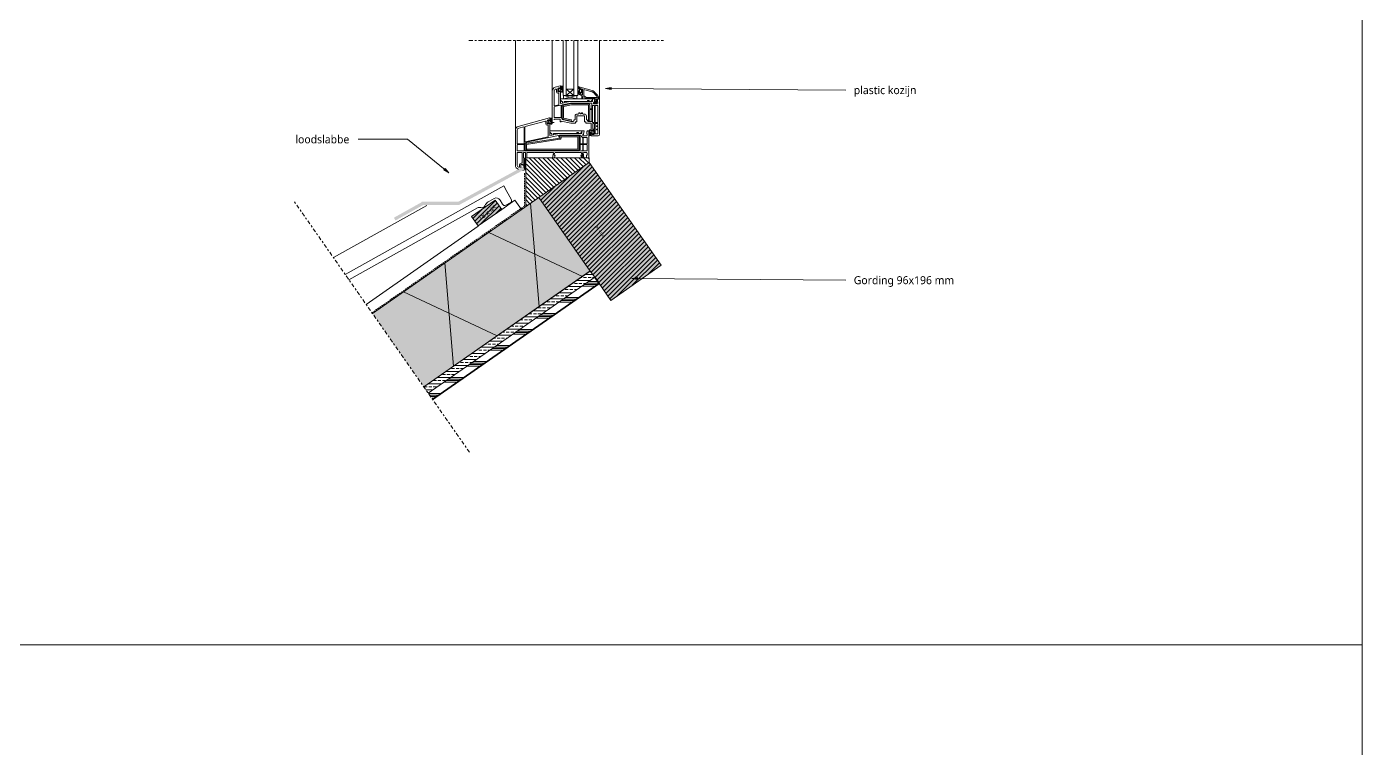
# Model space of a CAD drawing. Header units: millimetres. Extents: x 1813 to 34621, y -2347 to 13791.
# Drawn here: x 3942 to 6028, y 5438 to 6566 of the extents above; entities that cross this region are included whole.
import ezdxf

# ---------------------------------------------------------------- set-up
doc = ezdxf.new("R2010")
doc.units = ezdxf.units.MM
doc.linetypes.add('MV_center', pattern=[15, 6, -3, 3, -3])
doc.linetypes.add('MV_hidden', pattern=[3.75, 2.5, -1.25])
for name, color, linetype, lineweight in [('A-ANNO-NOTE', 131, 'Continuous', 18), ('A-DETL', 90, 'Continuous', 13), ('A-DETL-GENF', 92, 'Continuous', 18), ('A-DETL-MEDM', 33, 'Continuous', 18), ('A-DETL-THIN', 151, 'Continuous', 18), ('G-ANNO-TEXT', 231, 'Continuous', 13)]:
    doc.layers.add(name, color=color, linetype=linetype, lineweight=lineweight)
doc.styles.add('Segoe UI', font='segoeui.ttf', dxfattribs={"height": 7.5})
doc.styles.add('Segoe UI_1', font='segoeui.ttf', dxfattribs={"height": 4})
doc.styles.add('Segoe UI_3', font='segoeui.ttf', dxfattribs={"height": 12.5})

# ---------------------------------------------------------------- blocks, each defined once
blk = doc.blocks.new('42 isolatie - Type 1-3786824-Details Verbouwingen')
at = {"layer": 'A-DETL-GENF'}
blk.add_hatch(color=256, dxfattribs=at).paths.add_polyline_path([(50.9, 0.8), (367.7, 0.8), (367.2, 140.8), (50.6, 140.8), (50.8, 35.3)])
at = {"layer": 'A-DETL-GENF', "lineweight": 13}
h = blk.add_hatch(dxfattribs=at)
h.set_pattern_fill('FP_5', color=256, style=0, pattern_type=2)
h.set_pattern_definition([(60, (-857.8, 704), (-121.936, 70.4), []), (120, (-857.8, 704), (-121.936, -70.4), [])])
h.paths.add_polyline_path([(50.9, 0.8), (367.7, 0.8), (367.2, 140.8), (50.6, 140.8), (50.8, 35.3)])
at = {"layer": 'A-DETL-GENF'}
for p, q in [((367.3, 140.8), (50.6, 140.8)), ((367.3, 140.8), (50.6, 140.8)), ((50.9, 0.8), (367.7, 0.8))]:
    blk.add_line(p, q, dxfattribs=at)
blk = doc.blocks.new('00 hout_rechthoekig_sls - Vuren 96x196-3218044-Details Verbouwingen')
at = {"layer": 'A-DETL-GENF', "lineweight": 13}
blk.add_hatch(color=256, dxfattribs=at).paths.add_polyline_path([(196, -96), (196, 0), (0, 0), (0, -96), (164, -96)])
at = {"layer": 'A-DETL-MEDM', "lineweight": 13}
h = blk.add_hatch(dxfattribs=at)
h.set_pattern_fill('FP_71', color=256, style=0, pattern_type=2)
h.set_pattern_definition([(100.004, (2440.306, -7592.677), (-4.923978, -0.8685846), [])])
h.paths.add_polyline_path([(196, -96), (196, 0), (0, 0), (0, -96), (164, -96)])
at = {"layer": 'A-DETL-MEDM'}
for p, q in [((0, 0), (196, 0)), ((0, -96), (0, 0)), ((196, 0), (196, -96)), ((196, 0), (196, -96)), ((196, 0), (196, -96)), ((140.1, -96), (0, -96)), ((140.1, -96), (0, -96)), ((152.1, -96), (140.1, -96)), ((152.1, -96), (140.1, -96)), ((196, -96), (152.1, -96)), ((196, -96), (152.1, -96))]:
    blk.add_line(p, q, dxfattribs=at)
blk = doc.blocks.new('31 dubbel_glas - Type 1-V38-Details Verbouwingen')
at = {"layer": 'A-DETL-GENF', "lineweight": 13}
for p, q in [((33.4, 23), (119.3, 23)), ((119.3, 23), (119.3, 0)), ((33.4, 17), (119.3, 17)), ((119.3, 5), (33.4, 5)), ((119.3, 0), (33.4, 0)), ((109.3, 5), (109.3, 17)), ((109.3, 17), (119.3, 5)), ((109.3, 5), (119.3, 17))]:
    blk.add_line(p, q, dxfattribs=at)
blk = doc.blocks.new('33 sparing - Type 1-4933726-Details Verbouwingen')
at = {"layer": 'A-DETL-GENF'}
for p, q in [((0, 5), (21, 5)), ((0, 0), (0, 5)), ((0, 5), (21, 0)), ((21, 5), (0, 0)), ((21, 0), (0, 0)), ((21, 5), (21, 0))]:
    blk.add_line(p, q, dxfattribs=at)
blk = doc.blocks.new('NLRS_00_DI_maskeer - Type 1-4234730-Details Verbouwingen')
at = {"layer": 'A-DETL-GENF', "linetype": 'MV_center'}
blk.add_line((204.1, 0), (-100, 0), dxfattribs=at)
blk = doc.blocks.new('21 Line_Finishing - Lead-3439718-Details Verbouwingen')
at = {"layer": 'A-DETL-GENF', "lineweight": 13}
blk.add_hatch(color=256, dxfattribs=at).paths.add_polyline_path([(20, 0), (20, 5), (0, 5), (0, 0), (15, 0), (18.4, 1.9), (19.5, 0)])
blk = doc.blocks.new('21 Line_Finishing - Lead-3439728-Details Verbouwingen')
at = {"layer": 'A-DETL-GENF', "lineweight": 13}
for points in [[(0, 0), (57.9, 0), (57.9, 5), (1.3, 5), (2.4, 4.4)], [(57.9, 0), (115.8, 0), (115.8, 5), (57.9, 5), (57.9, 2.4)]]:
    blk.add_hatch(color=256, dxfattribs=at).paths.add_polyline_path(points)
blk = doc.blocks.new('21 Line_Finishing - Lead-3439738-Details Verbouwingen')
at = {"layer": 'A-DETL-GENF', "lineweight": 13}
blk.add_hatch(color=256, dxfattribs=at).paths.add_polyline_path([(0, 0), (0, -5), (58.5, -5), (58.5, -4.4), (56, 0)])
blk = doc.blocks.new('47 dakpan - Type 1-3429391-Details Verbouwingen')
at = {"layer": 'A-DETL-GENF', "lineweight": 13}
blk.add_line((-115.9, 52.3), (-282.2, 66.9), dxfattribs=at)
at = {"layer": 'A-DETL-MEDM'}
for p, q in [((0.9, 10), (-281.8, 34.7)), ((-51.6, 4.5), (-281.7, 24.6)), ((-31.4, 2.7), (-22.6, 2)), ((0, 0), (0.9, 10)), ((-16.5, -5.2), (-17.2, -12.6)), ((-13.5, -16.9), (-5.6, -17.6)), ((0, 0), (-1.2, -13.9))]:
    blk.add_line(p, q, dxfattribs=at)
for centre, radius, start, end in [((-53.8, -2.7), 7.57, 28.5437, 72.5437), ((-43.9, 8), 7.82, 244.9241, 307.5926), ((-33.2, -14.1), 17, 83.7682, 110.274), ((-23.2, -4.7), 6.67, 355, 85), ((-13.2, -12.9), 4, 175, 265), ((-5.2, -13.6), 4, 265, 355)]:
    blk.add_arc(centre, radius, start, end, dxfattribs=at)
blk = doc.blocks.new('00 hout_rechthoekig_sls - Vuren Gewolmaniseerd 18x45-V46-Details Verbouwingen')
at = {"layer": 'A-DETL-GENF', "lineweight": 13}
blk.add_hatch(color=256, dxfattribs=at).paths.add_polyline_path([(0, -18), (45, -18), (45, 0), (0, 0)])
at = {"layer": 'A-DETL-MEDM', "lineweight": 13}
h = blk.add_hatch(dxfattribs=at)
h.set_pattern_fill('FP_87', color=256, style=0, pattern_type=2)
h.set_pattern_definition([(10, (-7393.663, -2475.793), (-0.868241, 4.9240388), [])])
h.paths.add_polyline_path([(0, -18), (45, -18), (45, 0), (0, 0)])
at = {"layer": 'A-DETL-MEDM'}
for p, q in [((0, 0), (45, 0)), ((0, -18), (0, 0)), ((45, 0), (45, -18)), ((45, 0), (45, -18)), ((45, 0), (45, -18)), ((45, -18), (0, -18)), ((45, -18), (0, -18))]:
    blk.add_line(p, q, dxfattribs=at)
blk = doc.blocks.new('21 Line_Finishing - Lead-3439748-Details Verbouwingen')
at = {"layer": 'A-DETL-GENF', "lineweight": 13}
blk.add_hatch(color=256, dxfattribs=at).paths.add_polyline_path([(50, 0), (0, 0), (0, -5), (50, -5)])
blk = doc.blocks.new('NLRS_00_DI_maskeer - Type 1-4234728-Details Verbouwingen')
at = {"layer": 'A-DETL-GENF', "linetype": 'MV_center'}
blk.add_line((-100, 0), (379.9, 0), dxfattribs=at)

msp = doc.modelspace()

# ---------------------------------------------------------------- hatches: boundary and pattern name
at = {"layer": 'A-DETL-GENF'}
for points in [[(4821.3, 6417.9), (4821.3, 6442.9), (4821.3, 6443.5), (4821, 6444.1), (4820.6, 6444.7), (4820.1, 6445.1), (4819.5, 6445.3), (4818.8, 6445.4), (4792.3, 6445.4), (4780.3, 6442.9), (4779.8, 6442.7), (4779.3, 6442.4), (4778.9, 6442), (4778.6, 6441.5), (4778.4, 6441), (4778.3, 6440.4), (4778.3, 6422.9), (4778.4, 6422.3), (4778.6, 6421.8), (4778.9, 6421.3), (4779.3, 6420.9), (4779.8, 6420.6), (4780.3, 6420.4), (4792.3, 6417.9), (4792.8, 6419.8), (4780.3, 6422.5), (4780.3, 6440.8), (4792.5, 6443.4), (4819, 6443.4), (4819.2, 6443.2), (4819.3, 6443), (4819.3, 6442.9), (4819.3, 6417.9)], [(4720.5, 6372.1), (4722.5, 6372.1), (4722.5, 6381.4), (4774.4, 6389.6), (4775, 6389.7), (4775.5, 6390), (4775.9, 6390.4), (4776.2, 6390.9), (4776.4, 6391.4), (4776.5, 6392), (4776.5, 6393.2), (4776.7, 6393.4), (4776.9, 6393.6), (4777, 6393.6), (4802.1, 6393.6), (4802.4, 6393.4), (4802.5, 6393.2), (4802.5, 6393.1), (4802.5, 6374.5), (4802.4, 6374.2), (4802.1, 6374.1), (4802, 6374.1), (4723, 6374.1), (4723, 6372.1), (4802, 6372.1), (4802.7, 6372.2), (4803.3, 6372.4), (4803.8, 6372.8), (4804.2, 6373.3), (4804.4, 6373.9), (4804.5, 6374.6), (4804.5, 6393.1), (4804.4, 6393.7), (4804.2, 6394.3), (4803.8, 6394.9), (4803.3, 6395.3), (4802.7, 6395.5), (4802, 6395.6), (4777, 6395.6), (4776.4, 6395.5), (4775.8, 6395.3), (4775.2, 6394.9), (4774.8, 6394.3), (4774.6, 6393.7), (4774.5, 6393.1), (4774.5, 6391.6), (4722.6, 6383.4), (4722, 6383.3), (4721.5, 6383), (4721.1, 6382.6), (4720.8, 6382.1), (4720.6, 6381.5), (4720.5, 6381)]]:
    msp.add_hatch(color=7, dxfattribs=at).paths.add_polyline_path(points)
at = {"layer": 'A-DETL-GENF', "lineweight": 13}
h = msp.add_hatch(dxfattribs=at)
h.set_pattern_fill('FP_17', color=250, style=0, pattern_type=2)
h.set_pattern_definition([(135, (0, 0), (-3.535534, -3.535534), [])])
h.paths.add_polyline_path([(4721.4, 6284.3), (4742, 6298.7), (4820.3, 6353.6), (4820.3, 6360.9), (4722.3, 6360.9), (4722.3, 6340.9), (4721.4, 6340.9), (4721.4, 6298.7)])
h = msp.add_hatch(dxfattribs=at)
h.set_pattern_fill('FP_11', color=253, style=0, pattern_type=2)
h.set_pattern_definition([(0, (0, 0), (0, 9.476), []), (0, (0, 4.738), (0, 9.476), [4.738, -2.369])])
h.paths.add_polyline_path([(4568.8, 5993), (4828.9, 6174), (4822, 6183.8), (4562, 6002.9)])
h = msp.add_hatch(dxfattribs=at)
h.set_pattern_fill('FP_9', color=10, style=0, pattern_type=2)
h.set_pattern_definition([(0, (0, 10), (0, 25), []), (0, (0, 12.5), (0, 25), []), (0, (0, 15), (0, 25), []), (0, (0, 17.5), (0, 25), [])])
h.paths.add_polyline_path([(4575.7, 5983.2), (4835.7, 6164.1), (4828.9, 6174), (4568.8, 5993)])
at = {"layer": 'G-ANNO-TEXT'}
for color, points in [(7, [(4845.7, 6469.1), (4854.7, 6467.4), (4854.7, 6470.6)]), (39, [(4601.2, 6337.2), (4595.2, 6344.1), (4593.2, 6341.6)]), (7, [(4886.8, 6172.1), (4895.8, 6170.5), (4895.8, 6173.6)])]:
    msp.add_hatch(color=color, dxfattribs=at).paths.add_polyline_path(points)

# ---------------------------------------------------------------- linework, layer by layer
at = {"layer": 'A-DETL', "lineweight": 18}
for p, q in [((6027.7, 5599.5), (6027.7, 13099.5)), ((4775, 6472.9), (4767, 6470.8)), ((4769.1, 6467.5), (4769.1, 6464.1)), ((4771.1, 6464.1), (4771.1, 6468.9)), ((4771.5, 6469.4), (4774.1, 6470.1)), ((4774.1, 6470.1), (4774.1, 6468.6)), ((4774.6, 6468.6), (4775.6, 6469.6)), ((4775.6, 6469.6), (4775.6, 6472.4)), ((4803.1, 6471.2), (4804.1, 6469.9)), ((4805.8, 6470.9), (4803.7, 6471.9)), ((4805.5, 6470.4), (4805.5, 6467.9)), ((4805.5, 6467.9), (4805.5, 6470.4)), ((4805.5, 6467.9), (4806.5, 6466.9)), ((4806.5, 6466.9), (4805.5, 6467.9)), ((4825.1, 6465.8), (4806.1, 6470.9)), ((4807, 6466.9), (4807, 6468.8)), ((4807, 6468.8), (4810, 6468)), ((4810, 6468), (4810, 6458.5)), ((4811.8, 6457.5), (4811.8, 6467.5)), ((4811.8, 6467.5), (4824.6, 6464)), ((4762.6, 6465), (4762.6, 6415.9)), ((4765.6, 6442.6), (4765.6, 6465)), ((4774.1, 6463.6), (4771.6, 6463.6)), ((4771.6, 6461.6), (4772.6, 6461.6)), ((4773.1, 6461.1), (4773.1, 6443.9)), ((4774.1, 6465.1), (4774.1, 6463.6)), ((4775.6, 6464.1), (4774.6, 6465.1)), ((4775.6, 6445.6), (4775.6, 6464.1)), ((4822.6, 6452.9), (4775.6, 6452.9)), ((4775.6, 6452.9), (4775.6, 6450.8)), ((4775.6, 6450.8), (4777.6, 6448.8)), ((4790.6, 6448.8), (4775.6, 6445.6)), ((4777.6, 6448.8), (4778.6, 6448.8)), ((4778, 6443.4), (4790.9, 6446.1)), ((4778.6, 6448.8), (4778.6, 6446.1)), ((4778.6, 6446.1), (4781.1, 6446.7)), ((4792.3, 6445.4), (4780.3, 6442.9)), ((4781.1, 6446.7), (4781.1, 6448.8)), ((4781.1, 6448.8), (4817.6, 6448.8)), ((4825.7, 6448.8), (4790.6, 6448.8)), ((4790.9, 6446.1), (4824, 6446.1)), ((4818.8, 6445.4), (4792.3, 6445.4)), ((4803.3, 6460.8), (4803.7, 6460.1)), ((4804.5, 6462.9), (4804.5, 6461.4)), ((4806.5, 6463.4), (4805.5, 6462.4)), ((4805.5, 6462.4), (4806.5, 6463.4)), ((4805.5, 6462.4), (4805.5, 6459.6)), ((4805.5, 6459.8), (4805.5, 6462.4)), ((4805.7, 6459.1), (4809, 6457.3)), ((4807, 6460.3), (4807, 6463.4)), ((4810, 6458.5), (4807, 6460.3)), ((4809, 6457.3), (4809, 6452.9)), ((4809, 6452.9), (4810, 6452.9)), ((4810, 6452.9), (4810, 6456.7)), ((4810, 6456.7), (4815.6, 6453.4)), ((4816.1, 6455), (4811.8, 6457.5)), ((4815.6, 6453.4), (4829.3, 6453.4)), ((4833.1, 6455), (4816.1, 6455)), ((4817.6, 6448.8), (4817.6, 6450.4)), ((4817.6, 6450.4), (4820.4, 6450.4)), ((4820.4, 6450.4), (4820.4, 6448.8)), ((4820.4, 6448.8), (4822.6, 6448.8)), ((4825.3, 6452.9), (4822.6, 6452.9)), ((4823.1, 6448.8), (4825.5, 6451.2)), ((4824.5, 6445.6), (4824.5, 6437.9)), ((4829.3, 6452.9), (4825.3, 6452.9)), ((4825.3, 6452.9), (4825.7, 6448.8)), ((4825.5, 6451.2), (4825.3, 6452.9)), ((4826.5, 6463), (4831.9, 6457.6)), ((4833.3, 6445.1), (4827.7, 6445.1)), ((4833.2, 6458.8), (4827.8, 6464.2)), ((4829.3, 6453.4), (4828.1, 6446.5)), ((4828.3, 6447.4), (4829.3, 6452.9)), ((4828.6, 6445.9), (4831.1, 6445.9)), ((4829.4, 6447.1), (4830.4, 6452.9)), ((4831.9, 6449.7), (4830.3, 6446.9)), ((4830.4, 6452.9), (4831.5, 6452.9)), ((4831.1, 6445.9), (4833.1, 6449.4)), ((4831.5, 6452.9), (4831.9, 6449.7)), ((4833.1, 6449.4), (4832.7, 6453)), ((4832.7, 6453), (4835, 6452.9)), ((4834.1, 6452.9), (4833.1, 6451.1)), ((4833.1, 6451.1), (4833.1, 6448.1)), ((4833.8, 6448.1), (4833.8, 6445.6)), ((4835.6, 6452.9), (4834.1, 6452.9)), ((4835, 6452.9), (4835, 6454.6)), ((4836.6, 6397.4), (4836.6, 6451.9)), ((4765.6, 6424.1), (4765.6, 6440.3)), ((4766, 6440.8), (4775.8, 6442.9)), ((4772.7, 6443.5), (4766.2, 6442.1)), ((4776.4, 6442.4), (4776.4, 6424.1)), ((4777.6, 6421), (4777.6, 6442.9)), ((4778.3, 6440.4), (4778.3, 6422.9)), ((4780.3, 6440.8), (4792.5, 6443.4)), ((4780.3, 6422.5), (4780.3, 6440.8)), ((4792.5, 6443.4), (4818.8, 6443.4)), ((4798.3, 6425.9), (4798.3, 6420)), ((4801, 6417.1), (4801, 6425.9)), ((4803.8, 6429.1), (4801.5, 6429.1)), ((4801.5, 6426.4), (4806.7, 6426.4)), ((4804.1, 6430.8), (4804.1, 6429.3)), ((4805.8, 6431.1), (4804.3, 6431.1)), ((4806.1, 6429.6), (4806.1, 6430.8)), ((4807.8, 6429.4), (4806.3, 6429.4)), ((4807.4, 6426.4), (4812.7, 6426.4)), ((4808.1, 6430.8), (4808.1, 6429.6)), ((4809.8, 6431.1), (4808.3, 6431.1)), ((4810.1, 6429.3), (4810.1, 6430.8)), ((4812.7, 6429.1), (4810.3, 6429.1)), ((4813.2, 6425.9), (4813.2, 6417.1)), ((4815.9, 6420), (4815.9, 6425.9)), ((4819.3, 6442.9), (4819.3, 6417.9)), ((4821.3, 6417.9), (4821.3, 6442.9)), ((4824, 6437.4), (4822.2, 6437.4)), ((4822.2, 6436.4), (4824, 6436.4)), ((4824.5, 6435.9), (4824.5, 6418.1)), ((4825.7, 6416.4), (4825.7, 6441.9)), ((4826.2, 6442.4), (4828.3, 6442.4)), ((4828.8, 6441.9), (4828.8, 6416.4)), ((4829.6, 6416.4), (4829.6, 6441.9)), ((4830.1, 6442.4), (4833.1, 6442.4)), ((4833.6, 6441.9), (4833.6, 6416.4)), ((4705, 6404), (4705, 6348.8)), ((4708, 6383), (4708, 6404)), ((4758.4, 6422.9), (4709.5, 6409.8)), ((4710.2, 6406.9), (4718.2, 6409)), ((4718.8, 6408.5), (4718.8, 6383)), ((4720, 6409.1), (4720, 6386.4)), ((4751.9, 6418), (4720.4, 6409.6)), ((4752.5, 6414.1), (4752.5, 6417.5)), ((4754.5, 6414.1), (4754.5, 6418.9)), ((4754.9, 6419.4), (4757.5, 6420.1)), ((4757.5, 6413.6), (4755, 6413.6)), ((4756, 6411.6), (4755, 6411.6)), ((4756.5, 6393.9), (4756.5, 6411.1)), ((4757.5, 6420.1), (4757.5, 6418.6)), ((4757.5, 6415.1), (4757.5, 6413.6)), ((4758, 6418.6), (4759, 6419.6)), ((4759, 6414.1), (4758, 6415.1)), ((4759, 6419.6), (4759, 6422.4)), ((4759, 6395.6), (4759, 6414.1)), ((4762.6, 6415.9), (4765.4, 6415.9)), ((4765.6, 6420.1), (4765.6, 6420.9)), ((4765.6, 6420.9), (4775.1, 6420.9)), ((4773.9, 6423.6), (4766.1, 6423.6)), ((4775.9, 6423.6), (4774.5, 6423.6)), ((4775.1, 6420.9), (4775.1, 6416.9)), ((4775.1, 6416.9), (4776.6, 6416.9)), ((4776.6, 6416.9), (4776.6, 6418.1)), ((4776.6, 6418.1), (4791.6, 6414.9)), ((4791.9, 6417.6), (4778, 6420.6)), ((4792.8, 6419.8), (4780.3, 6422.5)), ((4780.3, 6420.4), (4792.3, 6417.9)), ((4791.6, 6414.9), (4799, 6414.9)), ((4796, 6417.6), (4791.9, 6417.6)), ((4792.3, 6417.9), (4792.8, 6419.8)), ((4796.3, 6419.5), (4796.3, 6417.8)), ((4798, 6419.8), (4796.5, 6419.8)), ((4799, 6414.9), (4799, 6417.1)), ((4799, 6417.1), (4801, 6417.1)), ((4813.2, 6417.1), (4815.2, 6417.1)), ((4815.2, 6417.1), (4815.2, 6414.9)), ((4815.2, 6414.9), (4823.6, 6414.9)), ((4817.6, 6419.8), (4816.1, 6419.8)), ((4817.9, 6417.8), (4817.9, 6419.5)), ((4824, 6417.6), (4818.1, 6417.6)), ((4819.3, 6417.9), (4821.3, 6417.9)), ((4823.6, 6414.9), (4823.6, 6403.4)), ((4823.6, 6403.4), (4824.6, 6402.4)), ((4825.1, 6402.4), (4825.1, 6403.9)), ((4825.1, 6403.9), (4827.6, 6403.9)), ((4826.1, 6406), (4826.1, 6414)), ((4828.3, 6415.9), (4826.2, 6415.9)), ((4826.6, 6414.5), (4828.3, 6414.5)), ((4828.3, 6405.5), (4826.6, 6405.5)), ((4828.1, 6403.4), (4828.1, 6397.8)), ((4828.8, 6414), (4828.8, 6406)), ((4829.6, 6398.4), (4829.6, 6414)), ((4833.1, 6415.9), (4830.1, 6415.9)), ((4830.1, 6414.5), (4833.1, 6414.5)), ((4833.1, 6410.8), (4832, 6410.8)), ((4832, 6409.8), (4833.1, 6409.8)), ((4833.1, 6405.5), (4832, 6405.5)), ((4832, 6404.5), (4833.1, 6404.5)), ((4833.6, 6414), (4833.6, 6411.3)), ((4833.6, 6409.3), (4833.6, 6406)), ((4833.6, 6404), (4833.6, 6398.4)), ((4718.3, 6382.5), (4708.5, 6382.5)), ((4720, 6384.2), (4720, 6372.1)), ((4772.4, 6395.7), (4720.4, 6384.6)), ((4720.6, 6385.9), (4756.1, 6393.5)), ((4722.5, 6381.4), (4774.4, 6389.6)), ((4774.5, 6391.6), (4722.6, 6383.4)), ((4806, 6402.9), (4759, 6402.9)), ((4759, 6402.9), (4759, 6400.8)), ((4759, 6400.8), (4761, 6398.8)), ((4774, 6398.8), (4759, 6395.6)), ((4761, 6398.8), (4762, 6398.8)), ((4762, 6398.8), (4762, 6396.1)), ((4762, 6396.1), (4764.5, 6396.7)), ((4764.5, 6396.7), (4764.5, 6398.8)), ((4764.5, 6398.8), (4801, 6398.8)), ((4773, 6393.1), (4773, 6395.2)), ((4774, 6393.1), (4773, 6393.1)), ((4790, 6398.8), (4774, 6398.8)), ((4774, 6395.6), (4774, 6393.1)), ((4804.5, 6396.1), (4774.5, 6396.1)), ((4774.5, 6393.1), (4774.5, 6391.6)), ((4776.5, 6392), (4776.5, 6393.1)), ((4802, 6395.6), (4777, 6395.6)), ((4777, 6393.6), (4802, 6393.6)), ((4809.1, 6398.8), (4791, 6398.8)), ((4801, 6398.8), (4801, 6400.4)), ((4801, 6400.4), (4803.8, 6400.4)), ((4802.5, 6393.1), (4802.5, 6374.6)), ((4803.8, 6400.4), (4803.8, 6398.8)), ((4803.8, 6398.8), (4806, 6398.8)), ((4804.5, 6374.6), (4804.5, 6393.1)), ((4805, 6372.1), (4805, 6395.6)), ((4808.8, 6402.9), (4806, 6402.9)), ((4806.2, 6383), (4806.2, 6395.6)), ((4806.5, 6398.8), (4808.9, 6401.2)), ((4809.7, 6382.5), (4806.7, 6382.5)), ((4808.9, 6401.2), (4808.8, 6402.9)), ((4812.7, 6402.9), (4808.8, 6402.9)), ((4808.8, 6402.9), (4809.1, 6398.8)), ((4810.2, 6392.2), (4810.2, 6383)), ((4811, 6383), (4811, 6391.9)), ((4816.7, 6395.1), (4811.1, 6395.1)), ((4811.5, 6392.4), (4816.5, 6392.4)), ((4816.5, 6382.5), (4811.5, 6382.5)), ((4811.7, 6397.4), (4812.7, 6402.9)), ((4817.5, 6402.9), (4816.5, 6401.1)), ((4816.5, 6401.1), (4816.5, 6398.1)), ((4817, 6391.9), (4817, 6383)), ((4817.2, 6398.1), (4817.2, 6395.6)), ((4819, 6402.9), (4817.5, 6402.9)), ((4820, 6360.9), (4820, 6401.9)), ((4824.6, 6398.9), (4823.6, 6397.9)), ((4823.6, 6397.9), (4823.6, 6394.9)), ((4823.6, 6394.9), (4834.1, 6394.9)), ((4825.1, 6397.3), (4825.1, 6398.9)), ((4827.6, 6397.3), (4825.1, 6397.3)), ((4833.1, 6397.9), (4830.1, 6397.9)), ((4708, 6372.1), (4708, 6380.8)), ((4708, 6348.8), (4708, 6368.4)), ((4708.5, 6381.3), (4718.3, 6381.3)), ((4718.3, 6371.6), (4708.5, 6371.6)), ((4708.5, 6368.9), (4715, 6368.9)), ((4715.5, 6368.4), (4715.5, 6352.7)), ((4718, 6360.9), (4718, 6368.4)), ((4718.5, 6368.9), (4720.5, 6368.9)), ((4718.8, 6380.8), (4718.8, 6372.1)), ((4720.5, 6381), (4720.5, 6372.1)), ((4720.5, 6372.1), (4722.5, 6372.1)), ((4720.5, 6371.6), (4804.5, 6371.6)), ((4721, 6368.4), (4721, 6360.9)), ((4722.5, 6372.1), (4722.5, 6381.4)), ((4802, 6374.1), (4723, 6374.1)), ((4723, 6374.1), (4723, 6372.1)), ((4723, 6372.1), (4802, 6372.1)), ((4723, 6360.9), (4723, 6368.4)), ((4723.5, 6368.9), (4764, 6368.9)), ((4764.5, 6368.3), (4763.2, 6360.9)), ((4765.8, 6364.9), (4766.4, 6368.4)), ((4767, 6364.9), (4765.8, 6364.9)), ((4766.4, 6361.3), (4767, 6364.9)), ((4767, 6368.9), (4807.6, 6368.9)), ((4806.2, 6373.2), (4806.2, 6380.8)), ((4806.7, 6381.3), (4809.7, 6381.3)), ((4809.7, 6371.6), (4806.7, 6371.6)), ((4808.8, 6364.9), (4807.5, 6364.9)), ((4807.5, 6364.9), (4808.1, 6361.3)), ((4808.1, 6368.4), (4808.8, 6364.9)), ((4809, 6361.9), (4808.7, 6363.9)), ((4808.7, 6363.9), (4809.9, 6363.9)), ((4811, 6361.9), (4809, 6361.9)), ((4809.9, 6363.9), (4809.1, 6368.9)), ((4809.8, 6368.9), (4811, 6361.9)), ((4810.2, 6380.8), (4810.2, 6372.1)), ((4812.2, 6360.9), (4810.9, 6368.4)), ((4811, 6372.1), (4811, 6380.8)), ((4811.3, 6368.9), (4816.5, 6368.9)), ((4811.5, 6381.3), (4816.5, 6381.3)), ((4816.5, 6371.6), (4811.5, 6371.6)), ((4817, 6364.9), (4816, 6364.9)), ((4816, 6364.9), (4816, 6360.9)), ((4817, 6380.8), (4817, 6372.1)), ((4817, 6368.4), (4817, 6364.9)), ((4709.5, 6343), (4709.7, 6343)), ((4711.5, 6349.7), (4711.5, 6346.3)), ((4713.5, 6345.1), (4713.5, 6349.7)), ((4715, 6352.2), (4714, 6352.2)), ((4714, 6350.2), (4716.5, 6350.2)), ((4716.5, 6350.2), (4716.5, 6348.7)), ((4716.7, 6341.1), (4717.4, 6340.9)), ((4717, 6348.7), (4717.3, 6349)), ((4722.3, 6360.9), (4723, 6360.9)), ((4763.2, 6360.9), (4765.9, 6360.9)), ((4808.6, 6360.9), (4812.2, 6360.9)), ((4816, 6360.9), (4820, 6360.9)), ((4683.7, 6279.9), (4704.3, 6294.4)), ((4472, 6131.7), (4646.8, 6254.1)), ((1812.7, 5599.5), (6027.7, 5599.5)), ((6027.7, 5599.5), (6027.7, 2790.7))]:
    msp.add_line(p, q, dxfattribs=at)
at = {"layer": 'A-DETL'}
for p, q in [((4705, 6404), (4705, 6543.9)), ((4762.6, 6465), (4762.6, 6543.9)), ((4836.6, 6433.4), (4836.6, 6543.9)), ((4775.6, 6469.6), (4774.6, 6468.6)), ((4775, 6467.9), (4776.5, 6469.4)), ((4775.3, 6466.2), (4777.9, 6468)), ((4777.7, 6468.9), (4775.4, 6467.2)), ((4775.6, 6472.4), (4775.6, 6469.6)), ((4778.8, 6472.8), (4775.7, 6472.6)), ((4776.5, 6469.4), (4776.5, 6471.8)), ((4776.6, 6471.9), (4777.5, 6472)), ((4774.6, 6465.1), (4775.6, 6464.1)), ((4776.3, 6464.5), (4775.1, 6465.7)), ((4759, 6419.6), (4758, 6418.6)), ((4758, 6415.1), (4759, 6414.1)), ((4758.4, 6417.9), (4759.9, 6419.4)), ((4759.7, 6414.5), (4758.6, 6415.7)), ((4758.7, 6416.2), (4761.3, 6418)), ((4761.1, 6418.9), (4758.8, 6417.2)), ((4759, 6422.4), (4759, 6419.6)), ((4762.3, 6422.8), (4759.1, 6422.6)), ((4759.9, 6419.4), (4759.9, 6421.8)), ((4760, 6421.9), (4760.9, 6422)), ((4824.6, 6402.4), (4823.6, 6403.4)), ((4823.9, 6401.3), (4821.3, 6399.5)), ((4821.5, 6398.6), (4823.8, 6400.3)), ((4822.5, 6395.6), (4821.7, 6395.5)), ((4824.2, 6399.6), (4822.7, 6398.1)), ((4822.7, 6398.1), (4822.7, 6395.7)), ((4822.8, 6403), (4824, 6401.8)), ((4823.6, 6397.9), (4824.6, 6398.9)), ((4823.6, 6395.1), (4823.6, 6397.9)), ((4704.3, 6294.4), (4714.7, 6279.7)), ((4822, 6183.8), (4562, 6002.9)), ((4568.8, 5993), (4828.9, 6174)), ((4828.9, 6174), (4822, 6183.8))]:
    msp.add_line(p, q, dxfattribs=at)
at = {"layer": 'A-DETL', "linetype": 'MV_hidden', "lineweight": 18}
for q in [(4719.2, 6337.8), (4481.1, 6118.6)]:
    msp.add_line((4719.2, 6285.3), q, dxfattribs=at)
at = {"layer": 'A-DETL', "lineweight": 35}
for p, q in [((4835.7, 6164.1), (4828.9, 6174)), ((4575.7, 5983.2), (4835.7, 6164.1))]:
    msp.add_line(p, q, dxfattribs=at)
at = {"layer": 'A-DETL', "lineweight": 18}
for centre, radius, start, end in [((4768.6, 6465), 6, 104.9996, 180), ((4768.6, 6465), 3, 90, 180), ((4768.6, 6467.5), 0.5, 360, 90), ((4775.1, 6472.4), 0.5, 0, 104.9996), ((4803.5, 6471.4), 0.494, 60.0258, 211.1785), ((4787.9, 6465.8), 16.7, 5.8112, 14.2165), ((4800.3, 6465.2), 4.81, 330.946, 28.7114), ((4806, 6470.4), 0.5, 75.0004, 180), ((4808, 6467.2), 1.03, 334.8309, 168.5445), ((4810.4, 6465.3), 2.16, 134.5045, 228.3537), ((4771.6, 6464.1), 2.5, 180, 270), ((4771.6, 6464.1), 0.5, 180, 270), ((4772.6, 6461.1), 0.5, 0, 90), ((4818.4, 6463.7), 15.4, 172.2923, 190.8695), ((4805.3, 6462.4), 2.81, 239.3047, 268.7103), ((4812.6, 6464.1), 8.62, 169.1393, 195.4159), ((4808.1, 6463.1), 1.09, 178.4079, 31.9792), ((4818.8, 6442.9), 2.5, 0, 90), ((4824, 6445.6), 0.5, 0, 90), ((4823.6, 6460), 4.2, 45, 75.0004), ((4823.6, 6460), 6, 45, 75.0004), ((4828.3, 6446.1), 1.25, 91.5384, 237.1391), ((4828.6, 6446.4), 0.5, 170, 270), ((4829, 6454.6), 4.2, 5.697, 45), ((4829, 6454.6), 6, 0, 45), ((4835.6, 6451.9), 1, 0, 90), ((4766.1, 6442.6), 0.5, 180, 281.9998), ((4775.9, 6442.4), 0.5, 0, 101.9998), ((4780.8, 6440.4), 2.5, 101.9998, 180), ((4801.5, 6425.9), 3.2, 90, 180), ((4801.5, 6425.9), 0.5, 90, 180), ((4812.7, 6425.9), 3.2, 0, 90), ((4812.7, 6425.9), 0.5, 0, 90), ((4818.8, 6442.9), 0.5, 0, 90), ((4822.2, 6436.9), 0.5, 90, 270), ((4824, 6437.9), 0.5, 270, 0), ((4824, 6435.9), 0.5, 0, 90), ((4826.2, 6441.9), 0.5, 90, 180), ((4828.3, 6441.9), 0.5, 0, 90), ((4830.1, 6441.9), 0.5, 90, 180), ((4833.1, 6441.9), 0.5, 0, 90), ((4711, 6404), 6, 105, 180), ((4711, 6404), 3, 105, 180), ((4718.3, 6408.5), 0.5, 0, 105), ((4752, 6417.5), 0.5, 0, 105), ((4755, 6414.1), 2.5, 180, 270), ((4755, 6414.1), 0.5, 180, 270), ((4756, 6411.1), 0.5, 0, 90), ((4758.5, 6422.4), 0.5, 0, 105), ((4766.1, 6424.1), 0.5, 180, 270), ((4775.9, 6424.1), 0.5, 270, 0), ((4780.8, 6422.9), 2.5, 180, 258.0002), ((4824, 6418.1), 0.5, 270, 0), ((4826.2, 6416.4), 0.5, 180, 270), ((4826.6, 6414), 0.5, 90, 180), ((4826.6, 6406), 0.5, 180, 270), ((4827.6, 6403.4), 0.5, 0, 90), ((4828.3, 6416.4), 0.5, 270, 0), ((4828.3, 6414), 0.5, 360, 90), ((4828.3, 6406), 0.5, 270, 0), ((4830.1, 6416.4), 0.5, 180, 270), ((4830.1, 6414), 0.5, 90, 180), ((4832, 6410.3), 0.5, 90, 180), ((4832, 6410.3), 0.5, 180, 270), ((4832, 6405), 0.5, 90, 180), ((4832, 6405), 0.5, 180, 270), ((4833.1, 6416.4), 0.5, 270, 0), ((4833.1, 6414), 0.5, 0, 90), ((4833.1, 6411.3), 0.5, 270, 0), ((4833.1, 6409.3), 0.5, 0, 90), ((4833.1, 6406), 0.5, 270, 0), ((4833.1, 6404), 0.5, 0, 90), ((4708.5, 6383), 0.5, 180, 270), ((4718.3, 6383), 0.5, 270, 0), ((4720.5, 6386.4), 0.5, 180, 282), ((4723, 6381), 2.5, 98.9451, 180), ((4772.5, 6395.2), 0.5, 0, 102), ((4774.5, 6395.6), 0.5, 90, 180), ((4774, 6392), 2.5, 278.9451, 0), ((4777, 6393.1), 2.5, 90, 180), ((4777, 6393.1), 0.5, 90, 180), ((4802, 6393.1), 2.5, 0, 90), ((4802, 6393.1), 0.5, 0, 90), ((4804.5, 6395.6), 0.5, 0, 90), ((4806.7, 6395.6), 0.5, 90, 180), ((4806.7, 6383), 0.5, 180, 270), ((4811.8, 6396.1), 3.95, 187.0997, 242.4242), ((4809.7, 6383), 0.5, 270, 0), ((4811.8, 6396.1), 1.25, 91.3689, 237.1401), ((4811.5, 6391.9), 0.5, 90, 180), ((4811.5, 6383), 0.5, 180, 270), ((4816.5, 6391.9), 0.5, 0, 90), ((4816.5, 6383), 0.5, 270, 0), ((4819, 6401.9), 1, 0, 90), ((4827.6, 6397.8), 0.5, 270, 0), ((4830.1, 6398.4), 0.5, 180, 270), ((4833.1, 6398.4), 0.5, 270, 0), ((4834.1, 6397.4), 2.5, 270, 0), ((4708.5, 6380.8), 0.5, 90, 180), ((4708.5, 6372.1), 0.5, 180, 270), ((4708.5, 6368.4), 0.5, 90, 180), ((4715, 6368.4), 0.5, 0, 90), ((4718.5, 6368.4), 0.5, 90, 180), ((4718.3, 6380.8), 0.5, 0, 90), ((4718.3, 6372.1), 0.5, 270, 0), ((4720.5, 6372.1), 0.5, 180, 270), ((4720.5, 6368.4), 0.5, 0, 90), ((4723.5, 6368.4), 0.5, 90, 180), ((4764, 6368.4), 0.5, 350, 90), ((4802, 6374.6), 0.5, 270, 0), ((4802, 6374.6), 2.5, 270, 360), ((4804.5, 6372.1), 0.5, 270, 0), ((4806.7, 6380.8), 0.5, 90, 180), ((4806.7, 6372.1), 0.5, 180, 270), ((4809.7, 6380.8), 0.5, 0, 90), ((4809.7, 6372.1), 0.5, 270, 0), ((4811.5, 6380.8), 0.5, 90, 180), ((4811.5, 6372.1), 0.5, 180, 270), ((4816.5, 6380.8), 0.5, 0, 90), ((4816.5, 6372.1), 0.5, 270, 0), ((4711, 6348.8), 6, 180, 255), ((4711, 6348.8), 3, 180, 270), ((4711, 6346.3), 0.5, 270, 0), ((4714, 6349.7), 2.5, 90, 180), ((4714, 6349.7), 0.5, 90, 180), ((4715, 6352.7), 0.5, 270, 0)]:
    msp.add_arc(centre, radius, start, end, dxfattribs=at)
at = {"layer": 'A-DETL'}
for centre, radius, start, end in [((4773.3, 6469.1), 0.75, 0, 204.9783), ((4768.9, 6466.9), 4.23, 332.8319, 27.1681), ((4778.9, 6470.2), 1.5, 127.2978, 215.0356), ((4777.7, 6471.6), 0.415, 330.6722, 114.2174), ((4778.5, 6470.2), 0.479, 98.5889, 223.6121), ((4777.6, 6468.5), 1.51, 1.9994, 68.9165), ((4792, 6467.2), 13.8, 177.2263, 187.4379), ((4778.3, 6471.3), 0.6, 280.638, 28.1895), ((4778.8, 6472), 0.289, 83.8802, 254.8705), ((4778.8, 6472.5), 0.25, 265.3036, 90), ((4784.4, 6467.5), 5.42, 168.4397, 179.8994), ((4792.6, 6467.2), 13.6, 178.8684, 186.8794), ((4773.3, 6464.6), 0.75, 155.0217, 0), ((4777.1, 6465.1), 2.06, 229.9563, 14.7615), ((4776.9, 6465.1), 1.42, 254.0547, 12.2011), ((4756.8, 6419.1), 0.75, 0, 204.9783), ((4756.8, 6414.6), 0.75, 155.0217, 0), ((4752.3, 6416.9), 4.23, 332.8319, 27.1681), ((4760.5, 6415.1), 2.06, 229.9563, 14.7615), ((4760.3, 6415.1), 1.42, 254.0547, 12.2011), ((4761.1, 6421.6), 0.415, 330.6722, 114.2174), ((4762.4, 6420.2), 1.5, 127.2978, 215.0356), ((4761.9, 6420.2), 0.479, 98.5889, 223.6121), ((4761, 6418.5), 1.51, 1.9994, 68.9165), ((4775.4, 6417.2), 13.8, 177.2263, 187.4379), ((4761.7, 6421.3), 0.6, 280.638, 28.1895), ((4762.2, 6422), 0.289, 83.8802, 254.8705), ((4762.3, 6422.5), 0.25, 265.3036, 90), ((4767.8, 6417.5), 5.42, 165.9148, 179.8994), ((4776, 6417.2), 13.6, 178.8684, 186.8794), ((4822.1, 6402.4), 2.06, 49.9563, 194.7615), ((4822.2, 6402.4), 1.42, 74.0547, 192.2011), ((4825.8, 6402.9), 0.75, 335.0217, 180), ((4806.6, 6400.3), 13.6, 358.8684, 6.8794), ((4814.7, 6400), 5.42, 348.4397, 359.8994), ((4821.6, 6399), 1.51, 181.9994, 248.9165), ((4820.3, 6395), 0.25, 85.3036, 270), ((4820.9, 6396.2), 0.6, 100.638, 208.1895), ((4820.4, 6395.5), 0.289, 263.8802, 74.8705), ((4820.7, 6397.3), 0.479, 278.5889, 43.6121), ((4807.2, 6400.3), 13.8, 357.2263, 7.4379), ((4820.2, 6397.3), 1.5, 307.2978, 35.0356), ((4821.5, 6395.9), 0.415, 150.6722, 294.2174), ((4825.8, 6398.4), 0.75, 180, 24.9783), ((4830.3, 6400.6), 4.23, 152.8319, 207.1681)]:
    msp.add_arc(centre, radius, start, end, dxfattribs=at)
at = {"layer": 'A-DETL-THIN'}
for p, q in [((4721.4, 6340.9), (4721.4, 6284.3)), ((4820.3, 6360.9), (4722.3, 6360.9)), ((4820.3, 6353.6), (4820.3, 6360.9))]:
    msp.add_line(p, q, dxfattribs=at)
at = {"layer": 'G-ANNO-TEXT', "color": 250}
for p, q in [((4854.7, 6470.6), (4845.7, 6469.1)), ((4845.7, 6469.1), (4854.7, 6467.4)), ((4845.7, 6469.1), (5221, 6466.4)), ((4854.7, 6467.4), (4854.7, 6470.6)), ((4895.8, 6173.6), (4886.8, 6172.1)), ((4886.8, 6172.1), (4895.8, 6170.5)), ((4886.8, 6172.1), (5221, 6169.5)), ((4895.8, 6170.5), (4895.8, 6173.6))]:
    msp.add_line(p, q, dxfattribs=at)
at = {"layer": 'G-ANNO-TEXT', "color": 39}
for p, q in [((4536.7, 6389.6), (4459.3, 6389.6)), ((4601.2, 6337.2), (4536.7, 6389.6)), ((4595.2, 6344.1), (4593.2, 6341.6)), ((4593.2, 6341.6), (4601.2, 6337.2)), ((4601.2, 6337.2), (4595.2, 6344.1))]:
    msp.add_line(p, q, dxfattribs=at)

# ---------------------------------------------------------------- block references
at = {"layer": 'A-DETL-GENF', "linetype": 'MV_center'}
for name, p, rotation in [('NLRS_00_DI_maskeer - Type 1-4234730-Details Verbouwingen', (4836.6, 6543.9), 180), ('NLRS_00_DI_maskeer - Type 1-4234728-Details Verbouwingen', (4576.1, 5982.7), 124.9433511846027)]:
    msp.add_blockref(name, p, dxfattribs=dict(at, rotation=rotation))
at = {"layer": 'A-DETL-GENF', "lineweight": 13}
for name, p, rotation in [('31 dubbel_glas - Type 1-V38-Details Verbouwingen', (4779.5, 6577.2), 270), ('21 Line_Finishing - Lead-3439728-Details Verbouwingen', (4617.4, 6287.1), 28.52400943947089), ('21 Line_Finishing - Lead-3439718-Details Verbouwingen', (4717.3, 6360.9), 270), ('21 Line_Finishing - Lead-3439748-Details Verbouwingen', (4561.4, 6287.1), 209.1990332864451), ('21 Line_Finishing - Lead-3439738-Details Verbouwingen', (4617.4, 6287.1), 180)]:
    msp.add_blockref(name, p, dxfattribs=dict(at, rotation=rotation))
at = {"layer": 'A-DETL-GENF'}
msp.add_blockref('33 sparing - Type 1-4933726-Details Verbouwingen', (4780.2, 6452.9), dxfattribs=at)
at = {"layer": 'A-DETL-GENF', "rotation": 34.83022214162545}
msp.add_blockref('42 isolatie - Type 1-3786824-Details Verbouwingen', (4520.7, 5973.2), dxfattribs=at)
at = {"layer": 'A-DETL-MEDM', "rotation": 34.19903328644331}
msp.add_blockref('47 dakpan - Type 1-3429391-Details Verbouwingen', (4691.9, 6308.2), dxfattribs=at)
at = {"layer": 'A-DETL-MEDM', "lineweight": 13}
for name, p, rotation in [('00 hout_rechthoekig_sls - Vuren 96x196-3218044-Details Verbouwingen', (4820.3, 6353.6), 304.9957181886447), ('00 hout_rechthoekig_sls - Vuren Gewolmaniseerd 18x45-V46-Details Verbouwingen', (4636.5, 6268.9), 35.00000000001222)]:
    msp.add_blockref(name, p, dxfattribs=dict(at, rotation=rotation))

# ---------------------------------------------------------------- texts
at = {"layer": 'A-ANNO-NOTE', "lineweight": 13, "attachment_point": 1}
for s, insert, char_height, width, rotation, style in [('18 x 45', (4645.6, 6268.5), 7.5, 40.485, 35, 'Segoe UI'), ('96 x 196', (4833.1, 6255), 4, 27.658, 304.9957, 'Segoe UI_1')]:
    msp.add_mtext(s, dxfattribs=dict(at, insert=insert, char_height=char_height, width=width, rotation=rotation, style=style))
at = {"layer": 'G-ANNO-TEXT', "color": 7, "char_height": 12.5, "attachment_point": 1, "style": 'Segoe UI_3'}
for s, insert, width in [('plastic kozijn', (5233.5, 6472.7), 120.253), ('Gording 96x196 mm', (5233.5, 6175.7), 192.806)]:
    msp.add_mtext(s, dxfattribs=dict(at, insert=insert, width=width))
at = {"layer": 'G-ANNO-TEXT', "color": 39, "insert": (4361.5, 6395.8), "char_height": 12.5, "width": 103.418, "attachment_point": 1, "rotation": 0, "style": 'Segoe UI_3'}
msp.add_mtext('loodslabbe', dxfattribs=at)

doc.saveas('drawing.dxf')
